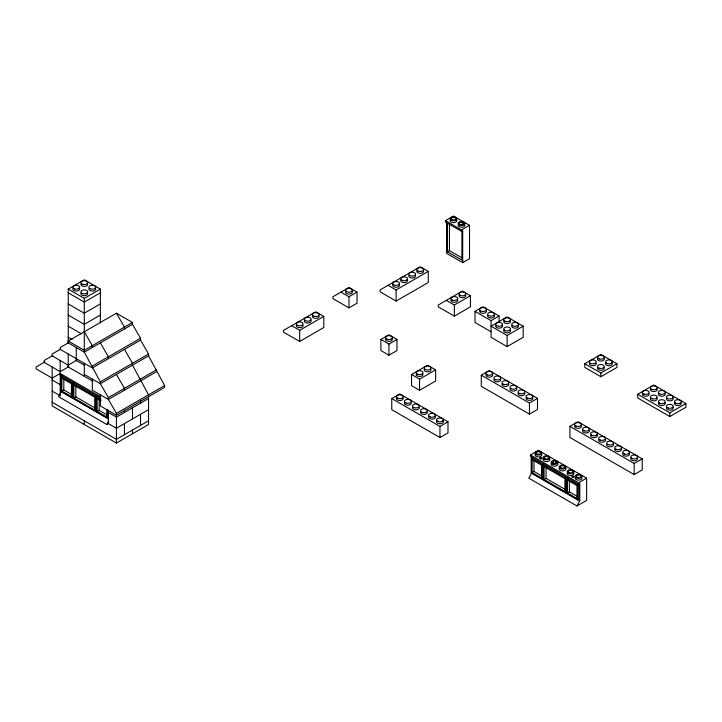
<?xml version="1.0" encoding="UTF-8"?>
<svg xmlns="http://www.w3.org/2000/svg" width="722" height="722" viewBox="0 0 722 722"><rect width="100%" height="100%" fill="white"/><g stroke="black" fill="none" stroke-linecap="round" stroke-linejoin="round"><path stroke-width="1.08" d="M52.164 367.002L52.164 405.954L116.422 443.055L116.422 413.372L108.39 399.465L108.39 397.605L100.358 383.698L100.358 381.839L84.294 352.165L68.229 342.887L68.229 289.089L84.294 279.82L100.358 289.089L100.358 322.851M84.294 332.129L84.294 298.367L68.229 289.089M61.397 391.351L58.59 396.676L106.784 424.5L108.661 423.426M106.784 424.5L108.661 420.953M531.609 456.737L531.609 472.82L528.793 478.154L576.986 505.978L579.802 500.644L579.802 483.487L578.593 484.182L578.593 482.792L530.399 454.968L530.399 456.358L578.999 484.417L578.999 499.254L577.79 499.949L566.544 493.46L566.544 478.623L567.754 477.928M84.294 298.367L100.358 289.089M100.358 292.807L84.294 302.076L68.229 292.807M100.358 303.935L84.294 313.204L68.229 303.935M100.358 315.063L84.294 324.34L68.229 315.063M68.229 342.887L68.229 341.028L116.422 313.204L132.487 322.481L132.487 324.34L140.519 338.248L140.519 340.107L148.551 354.015L148.551 355.874L164.616 385.548L164.616 387.407L116.422 415.231L100.358 405.954L100.358 394.826M68.698 342.616L60.197 347.526L60.197 349.376L52.164 354.015L52.164 355.874L68.229 365.142L76.902 360.134M52.805 355.504L44.132 360.513L44.132 362.363L60.197 371.64L68.87 366.632M44.863 361.939L36.1 367.002L36.1 368.852L52.164 378.129L60.197 373.491L100.683 396.865M132.487 322.481L84.294 350.305L68.229 341.028M132.487 324.34L84.294 352.165L84.294 331.759L92.326 345.667L92.326 347.526M73.445 397.38L72.245 398.075L61 391.577L61 376.74L62.2 376.045M92.326 366.072L140.519 338.248M140.519 340.107L92.326 367.931L60.197 349.376M61 376.74L72.245 383.229L73.445 382.534M73.048 383.698L95.539 396.676L95.539 411.522L73.048 398.535L73.048 383.698L74.249 383.003M61.803 391.116L71.442 396.676L71.442 383.698L61.803 378.129L61.803 391.116L63.807 389.952L71.523 394.411M100.358 381.839L148.551 354.015M73.852 398.075L94.735 410.132L94.735 397.145L73.852 385.088L73.852 398.075L75.855 396.91L94.844 407.876M148.551 355.874L100.358 383.698L84.294 374.42M95.539 396.676L96.739 395.981M108.787 417.776L107.587 418.471L96.342 411.982L96.342 397.145L97.542 396.45M108.39 397.605L156.584 369.781M156.584 371.64L108.39 399.465L92.326 390.187L92.326 379.059M100.999 400.764L97.145 398.535L97.145 411.522L99.149 410.358L107.506 415.186M462.703 262.627L462.703 230.625L461.502 231.32L445.438 222.051L445.438 220.661L453.47 216.022L469.535 225.291L469.535 258.684L462.703 262.627L446.647 253.35L446.647 222.457M116.422 413.372L164.616 385.548M148.551 398.535L116.422 417.081L108.39 412.442M148.551 409.663L116.422 428.218L107.659 423.155M445.438 220.661L461.502 229.93L469.535 225.291M340.937 292.121L348.97 296.76L357.002 292.121L357.002 303.249L348.97 307.888L332.905 298.61L332.905 296.76L348.97 287.482L357.002 292.121M291.643 325.694L299.675 330.333L323.772 316.416L323.772 327.544L299.675 341.461L283.611 332.183L283.611 330.333L315.74 311.778L323.772 316.416M148.551 420.791L116.422 439.346L52.164 402.244M447.45 222.927L447.45 251.77L449.454 250.615L461.981 257.853M116.422 443.055L148.551 424.5L148.551 394.826L132.487 365.142L132.487 363.292L124.455 349.376M388.093 285.298L396.116 289.937L428.245 271.391L428.245 282.519L396.116 301.065L380.061 291.796L380.061 289.937L420.213 266.752L428.245 271.391M380.9 339.448L388.932 334.809L396.965 339.448L396.965 350.576L388.932 355.215L380.9 350.576L380.9 339.448L388.932 344.087L396.965 339.448M446.322 300.37L454.355 305.009L470.419 295.74L470.419 306.868L454.355 316.137L438.29 306.868L438.29 305.009L462.387 291.101L470.419 295.74M491.059 331.768L474.995 322.49L474.995 311.363L483.027 306.724L499.092 316.001L499.092 322.68M474.995 311.363L491.059 320.64L499.092 316.001M411.531 374.51L427.595 365.233L435.628 369.872L435.628 380.999L419.563 390.277L411.531 385.638L411.531 374.51L419.563 379.149L435.628 369.872M391.766 398.58L399.798 393.941L447.992 421.765L447.992 432.902L439.96 437.532L391.766 409.708L391.766 398.58L439.96 426.404L447.992 421.765M523.188 326.2L507.124 316.931L491.059 326.2L507.124 335.477L523.188 326.2L523.188 337.336L507.124 346.605L491.059 337.336L491.059 320.64M481.285 375.187L489.317 370.548L537.502 398.373L537.502 409.5L529.47 414.139L481.285 386.315L481.285 375.187L529.47 403.011L537.502 398.373M584.82 363.735L600.875 354.457L616.94 363.735L616.94 367.444L600.875 376.713L584.82 367.444L584.82 363.735L600.875 373.003L616.94 363.735M569.92 426.359L577.952 421.72L642.201 458.822L642.201 469.95L634.169 474.589L569.92 437.487L569.92 426.359L634.169 463.461L642.201 458.822M530.399 454.968L538.432 450.329L586.625 478.154L586.625 500.418L576.986 505.978M637.707 394.266L653.771 384.997L685.9 403.544L685.9 407.253L669.836 416.531L637.707 397.975L637.707 394.266L669.836 412.822L685.9 403.544M531.202 458.217L542.448 464.706L542.448 479.543L531.202 473.054L531.202 458.217L532.412 457.522M542.448 464.706L543.657 464.011M543.251 465.176L565.741 478.154L566.951 477.459L566.951 492.296L565.741 493L543.251 480.013L543.251 465.176L544.46 464.472M532.006 472.594L541.644 478.154L541.644 465.176L532.006 459.607L532.006 472.594L534.018 471.43L541.726 475.879M544.054 479.543L564.938 491.601L564.938 478.623L544.054 466.565L544.054 479.543L546.067 478.388L565.046 489.345M578.593 482.792L586.625 478.154M566.544 478.623L577.79 485.112L578.999 484.417M567.348 493L576.986 498.559L576.986 485.572L567.348 480.013L567.348 493L569.36 491.835L576.779 496.122M447.45 251.77L461.899 260.119L461.899 230.165M532.574 473.379L535.462 475.049M537.394 476.159L539.316 477.278M541.247 478.388L573.051 496.754M574.983 497.864L579.802 500.644M68.229 326.191L81.46 333.826M68.229 337.318L72.01 339.502M75.792 360.233L84.763 365.422M67.904 366.812L92.967 381.279M60.197 374.88L100.683 398.255M96.342 397.145L101.026 399.853M52.164 379.989L60.197 384.618M97.145 411.522L106.784 417.081L106.784 409.509M63.328 392.461L86.459 405.818M88.391 406.928L98.995 413.047M100.918 414.166L108.634 418.616M52.164 391.116L59.953 395.611M116.422 313.204L124.455 327.12L124.455 328.97M100.358 342.887L108.39 356.794L108.39 358.653M116.422 374.42L124.455 388.337L124.455 390.187M669.836 412.822L669.836 416.531M634.169 463.461L634.169 474.589M600.875 373.003L600.875 376.713M577.79 485.112L577.79 499.949M569.36 481.014L569.36 491.835M565.741 478.154L565.741 493M546.067 466.484L546.067 478.388M534.018 460.609L534.018 471.43M529.47 403.011L529.47 414.139M507.124 335.477L507.124 346.605M461.502 229.93L461.502 231.32M454.355 305.009L454.355 316.137M449.454 223.982L449.454 250.615M439.96 426.404L439.96 437.532M419.563 379.149L419.563 390.277M396.116 289.937L396.116 301.065M388.932 344.087L388.932 355.215M348.97 296.76L348.97 307.888M299.675 330.333L299.675 341.461M140.519 399.835L140.519 403.174M140.519 414.302L140.519 425.429M132.487 407.813L132.487 418.94M132.487 430.068L132.487 433.778M124.455 410.222L124.455 412.442M124.455 423.579L124.455 434.707M108.39 410.222L108.39 423.579M107.587 409.997L107.587 418.471M99.149 398.454L99.149 410.358M84.294 363.292L84.294 376.279M84.294 420.791L84.294 424.5M76.261 347.526L76.261 360.513M75.855 386.089L75.855 396.91M72.245 383.229L72.245 398.075M68.229 354.015L68.229 367.002M63.807 379.131L63.807 389.952M61.397 375.26L61.397 377.407M60.197 360.513L60.197 395.755M494.353 315.496A3.411 1.967 0 0 1 491.059 317.969A3.411 1.967 0 0 1 487.765 315.496M486.321 310.857A3.411 1.967 0 0 1 483.027 313.33A3.411 1.967 0 0 1 479.733 310.857M318.691 315.433A3.411 1.967 0 0 1 315.74 318.384A3.411 1.967 0 0 1 312.788 315.433M310.659 320.072A3.411 1.967 0 0 1 308.15 323.005A3.411 1.967 0 0 1 304.413 320.541M302.96 325.18A3.411 1.967 0 0 1 299.675 327.662A3.411 1.967 0 0 1 296.381 325.18M465.338 294.757A3.411 1.967 0 0 1 462.387 297.708A3.411 1.967 0 0 1 459.436 294.757M457.306 299.386A3.411 1.967 0 0 1 454.355 302.337A3.411 1.967 0 0 1 451.403 299.386M79.212 288.105A3.411 1.967 0 0 1 76.261 291.056A3.411 1.967 0 0 1 73.31 288.105M95.62 288.583A3.411 1.967 0 0 1 92.326 291.056A3.411 1.967 0 0 1 89.032 288.583M87.245 283.475A3.411 1.967 0 0 1 84.294 286.426A3.411 1.967 0 0 1 81.342 283.475M87.245 292.744A3.411 1.967 0 0 1 84.294 295.695A3.411 1.967 0 0 1 81.342 292.744M351.921 291.137A3.411 1.967 0 0 1 348.97 294.089A3.411 1.967 0 0 1 346.018 291.137M456.764 220.147A3.411 1.967 0 0 1 453.47 222.629A3.411 1.967 0 0 1 450.176 220.147M464.454 224.307A3.411 1.967 0 0 1 461.945 227.25A3.411 1.967 0 0 1 458.208 224.786M462.387 223.396A3.411 1.967 0 0 1 463.208 223.594M459.932 224.858A2.211 1.282 0 0 1 460.925 224.524M462.612 224.65A2.211 1.282 0 0 1 463.073 224.858M442.911 420.782A3.411 1.967 0 0 1 439.96 423.733A3.411 1.967 0 0 1 437.009 420.782M434.879 416.143A3.411 1.967 0 0 1 431.927 419.094A3.411 1.967 0 0 1 428.976 416.143M427.189 411.982A3.411 1.967 0 0 1 423.895 414.464A3.411 1.967 0 0 1 420.61 411.982M402.75 397.596A3.411 1.967 0 0 1 399.798 400.548A3.411 1.967 0 0 1 396.847 397.596M411.125 402.714A3.411 1.967 0 0 1 407.831 405.186A3.411 1.967 0 0 1 404.546 402.714M419.157 407.343A3.411 1.967 0 0 1 415.863 409.825A3.411 1.967 0 0 1 412.578 407.343M399.067 284.315A3.411 1.967 0 0 1 396.116 287.266A3.411 1.967 0 0 1 393.165 284.315M407.1 279.685A3.411 1.967 0 0 1 404.149 282.636A3.411 1.967 0 0 1 401.197 279.685M423.507 270.876A3.411 1.967 0 0 1 420.213 273.358A3.411 1.967 0 0 1 416.928 270.876M415.475 275.515A3.411 1.967 0 0 1 412.181 277.997A3.411 1.967 0 0 1 408.896 275.515M596.137 363.22A3.411 1.967 0 0 1 592.843 365.702A3.411 1.967 0 0 1 589.558 363.22M611.859 362.751A3.411 1.967 0 0 1 608.908 365.702A3.411 1.967 0 0 1 605.957 362.751M603.827 358.112A3.411 1.967 0 0 1 600.875 361.063A3.411 1.967 0 0 1 597.924 358.112M603.827 367.39A3.411 1.967 0 0 1 600.875 370.341A3.411 1.967 0 0 1 597.924 367.39M510.075 329.855A3.411 1.967 0 0 1 507.124 332.806A3.411 1.967 0 0 1 504.173 329.855M502.043 325.216A3.411 1.967 0 0 1 499.092 328.167A3.411 1.967 0 0 1 496.14 325.216M518.107 325.216A3.411 1.967 0 0 1 515.156 328.167A3.411 1.967 0 0 1 512.205 325.216M510.075 320.586A3.411 1.967 0 0 1 507.124 323.537A3.411 1.967 0 0 1 504.173 320.586M532.421 397.389A3.411 1.967 0 0 1 529.47 400.34A3.411 1.967 0 0 1 526.519 397.389M524.398 392.75A3.411 1.967 0 0 1 521.889 395.683A3.411 1.967 0 0 1 518.152 393.228M516.699 388.589A3.411 1.967 0 0 1 513.414 391.062A3.411 1.967 0 0 1 510.12 388.589M492.269 374.204A3.411 1.967 0 0 1 489.317 377.155A3.411 1.967 0 0 1 486.366 374.204M500.635 379.312A3.411 1.967 0 0 1 497.35 381.794A3.411 1.967 0 0 1 494.056 379.312M508.667 383.951A3.411 1.967 0 0 1 505.382 386.432A3.411 1.967 0 0 1 502.088 383.951M391.884 338.465A3.411 1.967 0 0 1 388.932 341.416A3.411 1.967 0 0 1 385.981 338.465M557.79 463.732A3.411 1.967 0 0 1 554.496 466.213A3.411 1.967 0 0 1 551.211 463.732M552.79 462.54A3.411 1.967 0 0 1 553.621 462.342M555.38 462.342A3.411 1.967 0 0 1 556.202 462.54M565.822 468.37A3.411 1.967 0 0 1 562.528 470.852A3.411 1.967 0 0 1 559.243 468.37M581.544 477.17A3.411 1.967 0 0 1 578.593 480.121A3.411 1.967 0 0 1 575.642 477.17M573.512 472.531A3.411 1.967 0 0 1 570.561 475.482A3.411 1.967 0 0 1 567.609 472.531M541.383 453.985A3.411 1.967 0 0 1 538.432 456.936A3.411 1.967 0 0 1 535.48 453.985M549.758 459.093A3.411 1.967 0 0 1 546.464 461.575A3.411 1.967 0 0 1 543.179 459.093M588.935 430.014A3.411 1.967 0 0 1 585.984 432.965A3.411 1.967 0 0 1 583.033 430.014M580.903 425.375A3.411 1.967 0 0 1 577.952 428.327A3.411 1.967 0 0 1 575.001 425.375M596.968 434.653A3.411 1.967 0 0 1 594.016 437.604A3.411 1.967 0 0 1 591.065 434.653M605.334 439.761A3.411 1.967 0 0 1 602.049 442.234A3.411 1.967 0 0 1 598.755 439.761M629.088 453.199A3.411 1.967 0 0 1 626.136 456.151A3.411 1.967 0 0 1 623.185 453.199M621.398 449.039A3.411 1.967 0 0 1 618.113 451.512A3.411 1.967 0 0 1 614.819 449.039M613.366 444.4A3.411 1.967 0 0 1 610.081 446.873A3.411 1.967 0 0 1 606.787 444.4M637.12 457.838A3.411 1.967 0 0 1 634.169 460.789A3.411 1.967 0 0 1 631.218 457.838M430.547 368.888A3.411 1.967 0 0 1 427.595 371.839A3.411 1.967 0 0 1 424.644 368.888M422.857 374.005A3.411 1.967 0 0 1 419.563 376.478A3.411 1.967 0 0 1 416.278 374.005M656.722 388.644A3.411 1.967 0 0 1 653.771 391.595A3.411 1.967 0 0 1 650.82 388.644M664.754 393.282A3.411 1.967 0 0 1 661.803 396.234A3.411 1.967 0 0 1 658.852 393.282M672.787 397.921A3.411 1.967 0 0 1 669.836 400.872A3.411 1.967 0 0 1 666.884 397.921M681.162 403.038A3.411 1.967 0 0 1 677.868 405.511A3.411 1.967 0 0 1 674.574 403.038M664.754 402.56A3.411 1.967 0 0 1 661.803 405.511A3.411 1.967 0 0 1 658.852 402.56M672.787 407.199A3.411 1.967 0 0 1 669.836 410.15A3.411 1.967 0 0 1 666.884 407.199M656.722 397.921A3.411 1.967 0 0 1 653.771 400.872A3.411 1.967 0 0 1 650.82 397.921M648.69 393.282A3.411 1.967 0 0 1 645.739 396.234A3.411 1.967 0 0 1 642.788 393.282M480.617 310.902A3.411 1.967 0 0 0 486.321 310.018A3.411 1.967 0 0 0 482.143 307.608A3.411 1.967 0 0 0 480.617 310.902M488.65 315.541A3.411 1.967 0 0 0 494.353 314.657A3.411 1.967 0 0 0 490.175 312.247A3.411 1.967 0 0 0 488.65 315.541M313.33 315.956A3.411 1.967 0 0 0 319.025 315.072A3.411 1.967 0 0 0 314.855 312.662A3.411 1.967 0 0 0 313.33 315.956M305.298 320.595A3.411 1.967 0 0 0 310.992 319.711A3.411 1.967 0 0 0 306.823 317.301A3.411 1.967 0 0 0 305.298 320.595M297.265 325.225A3.411 1.967 0 0 0 302.96 324.349A3.411 1.967 0 0 0 298.791 321.94A3.411 1.967 0 0 0 297.265 325.225M459.977 295.271A3.411 1.967 0 0 0 465.681 294.386A3.411 1.967 0 0 0 461.502 291.977A3.411 1.967 0 0 0 459.977 295.271M451.945 299.91A3.411 1.967 0 0 0 457.649 299.025A3.411 1.967 0 0 0 453.47 296.616A3.411 1.967 0 0 0 451.945 299.91M74.556 288.944A3.411 1.967 0 0 0 79.673 287.239A3.411 1.967 0 0 0 74.556 285.533A3.411 1.967 0 0 0 74.556 288.944M89.916 288.629A3.411 1.967 0 0 0 95.62 287.744A3.411 1.967 0 0 0 91.441 285.334A3.411 1.967 0 0 0 89.916 288.629M82.588 284.306A3.411 1.967 0 0 0 87.705 282.6A3.411 1.967 0 0 0 82.588 280.894A3.411 1.967 0 0 0 82.588 284.306M82.588 293.583A3.411 1.967 0 0 0 87.705 291.878A3.411 1.967 0 0 0 82.588 290.172A3.411 1.967 0 0 0 82.588 293.583M346.56 291.652A3.411 1.967 0 0 0 352.264 290.776A3.411 1.967 0 0 0 348.094 288.367A3.411 1.967 0 0 0 346.56 291.652M451.06 220.192A3.411 1.967 0 0 0 456.764 219.308A3.411 1.967 0 0 0 452.586 216.898A3.411 1.967 0 0 0 451.06 220.192M459.093 224.831A3.411 1.967 0 0 0 464.797 223.946A3.411 1.967 0 0 0 460.618 221.537A3.411 1.967 0 0 0 459.093 224.831M459.932 224.343A2.211 1.282 0 0 0 463.641 223.775A2.211 1.282 0 0 0 460.925 222.205A2.211 1.282 0 0 0 459.932 224.343M452.36 219.912A2.211 1.282 0 0 0 455.681 218.802A2.211 1.282 0 0 0 452.36 217.692A2.211 1.282 0 0 0 452.36 219.912M438.263 421.621A3.411 1.967 0 0 0 443.371 419.915A3.411 1.967 0 0 0 438.263 418.209A3.411 1.967 0 0 0 438.263 421.621M430.231 416.982A3.411 1.967 0 0 0 435.339 415.276A3.411 1.967 0 0 0 430.231 413.571A3.411 1.967 0 0 0 430.231 416.982M422.199 412.343A3.411 1.967 0 0 0 427.307 410.637A3.411 1.967 0 0 0 422.199 408.932A3.411 1.967 0 0 0 422.199 412.343M414.166 407.704A3.411 1.967 0 0 0 419.274 405.999A3.411 1.967 0 0 0 414.166 404.293A3.411 1.967 0 0 0 414.166 407.704M397.389 398.12A3.411 1.967 0 0 0 403.093 397.235A3.411 1.967 0 0 0 398.923 394.826A3.411 1.967 0 0 0 397.389 398.12M406.134 403.066A3.411 1.967 0 0 0 411.242 401.36A3.411 1.967 0 0 0 406.134 399.663A3.411 1.967 0 0 0 406.134 403.066M393.707 284.838A3.411 1.967 0 0 0 399.41 283.954A3.411 1.967 0 0 0 395.241 281.544A3.411 1.967 0 0 0 393.707 284.838M401.739 280.199A3.411 1.967 0 0 0 407.443 279.315A3.411 1.967 0 0 0 403.273 276.905A3.411 1.967 0 0 0 401.739 280.199M409.771 275.56A3.411 1.967 0 0 0 415.475 274.685A3.411 1.967 0 0 0 411.305 272.275A3.411 1.967 0 0 0 409.771 275.56M417.803 270.93A3.411 1.967 0 0 0 423.507 270.046A3.411 1.967 0 0 0 419.338 267.636A3.411 1.967 0 0 0 417.803 270.93M591.147 363.581A3.411 1.967 0 0 0 596.255 361.875A3.411 1.967 0 0 0 591.147 360.17A3.411 1.967 0 0 0 591.147 363.581M606.498 363.265A3.411 1.967 0 0 0 612.202 362.39A3.411 1.967 0 0 0 608.032 359.98A3.411 1.967 0 0 0 606.498 363.265M599.179 358.942A3.411 1.967 0 0 0 604.287 357.237A3.411 1.967 0 0 0 599.179 355.54A3.411 1.967 0 0 0 599.179 358.942M599.179 368.22A3.411 1.967 0 0 0 604.287 366.514A3.411 1.967 0 0 0 599.179 364.809A3.411 1.967 0 0 0 599.179 368.22M496.682 325.739A3.411 1.967 0 0 0 502.386 324.855A3.411 1.967 0 0 0 498.207 322.445A3.411 1.967 0 0 0 496.682 325.739M504.714 330.378A3.411 1.967 0 0 0 510.418 329.494A3.411 1.967 0 0 0 506.239 327.084A3.411 1.967 0 0 0 504.714 330.378M504.714 321.1A3.411 1.967 0 0 0 510.418 320.216A3.411 1.967 0 0 0 506.239 317.806A3.411 1.967 0 0 0 504.714 321.1M512.746 325.739A3.411 1.967 0 0 0 518.45 324.855A3.411 1.967 0 0 0 514.272 322.445A3.411 1.967 0 0 0 512.746 325.739M527.06 397.912A3.411 1.967 0 0 0 532.764 397.028A3.411 1.967 0 0 0 528.594 394.618A3.411 1.967 0 0 0 527.06 397.912M519.741 393.58A3.411 1.967 0 0 0 524.849 391.884A3.411 1.967 0 0 0 519.741 390.178A3.411 1.967 0 0 0 519.741 393.58M511.005 388.635A3.411 1.967 0 0 0 516.699 387.75A3.411 1.967 0 0 0 512.53 385.34A3.411 1.967 0 0 0 511.005 388.635M503.676 384.312A3.411 1.967 0 0 0 508.784 382.606A3.411 1.967 0 0 0 503.676 380.9A3.411 1.967 0 0 0 503.676 384.312M487.612 375.034A3.411 1.967 0 0 0 492.72 373.328A3.411 1.967 0 0 0 487.612 371.631A3.411 1.967 0 0 0 487.612 375.034M495.644 379.673A3.411 1.967 0 0 0 500.752 377.967A3.411 1.967 0 0 0 495.644 376.261A3.411 1.967 0 0 0 495.644 379.673M387.227 339.295A3.411 1.967 0 0 0 392.344 337.598A3.411 1.967 0 0 0 387.227 335.892A3.411 1.967 0 0 0 387.227 339.295M552.79 464.093A3.411 1.967 0 0 0 557.907 462.387A3.411 1.967 0 0 0 552.79 460.681A3.411 1.967 0 0 0 552.79 464.093M560.823 468.731A3.411 1.967 0 0 0 565.94 467.026A3.411 1.967 0 0 0 560.823 465.32A3.411 1.967 0 0 0 560.823 468.731M536.735 454.815A3.411 1.967 0 0 0 541.843 453.118A3.411 1.967 0 0 0 536.735 451.412A3.411 1.967 0 0 0 536.735 454.815M561.427 468.136A2.211 1.282 0 0 0 564.748 467.026A2.211 1.282 0 0 0 561.427 465.916A2.211 1.282 0 0 0 561.427 468.136M572.402 477.332A1.137 0.659 0 0 0 574.107 476.764A1.137 0.659 0 0 0 572.402 476.195A1.137 0.659 0 0 0 572.402 477.332M540.273 458.786A1.137 0.659 0 0 0 541.978 458.217A1.137 0.659 0 0 0 540.273 457.649A1.137 0.659 0 0 0 540.273 458.786M568.855 473.37A3.411 1.967 0 0 0 573.972 471.665A3.411 1.967 0 0 0 568.855 469.959A3.411 1.967 0 0 0 568.855 473.37M576.887 478A3.411 1.967 0 0 0 582.004 476.303A3.411 1.967 0 0 0 576.887 474.598A3.411 1.967 0 0 0 576.887 478M577.492 477.404A2.211 1.282 0 0 0 580.813 476.303A2.211 1.282 0 0 0 577.492 475.193A2.211 1.282 0 0 0 577.492 477.404M569.459 472.775A2.211 1.282 0 0 0 572.781 471.665A2.211 1.282 0 0 0 569.459 470.554A2.211 1.282 0 0 0 569.459 472.775M553.395 463.497A2.211 1.282 0 0 0 556.716 462.387A2.211 1.282 0 0 0 553.395 461.277A2.211 1.282 0 0 0 553.395 463.497M537.33 454.219A2.211 1.282 0 0 0 540.652 453.118A2.211 1.282 0 0 0 537.33 452.008A2.211 1.282 0 0 0 537.33 454.219M544.054 459.147A3.411 1.967 0 0 0 549.758 458.262A3.411 1.967 0 0 0 545.588 455.853A3.411 1.967 0 0 0 544.054 459.147M544.902 458.66A2.211 1.282 0 0 0 548.603 458.082A2.211 1.282 0 0 0 545.895 456.521A2.211 1.282 0 0 0 544.902 458.66M576.246 426.206A3.411 1.967 0 0 0 581.354 424.5A3.411 1.967 0 0 0 576.246 422.803A3.411 1.967 0 0 0 576.246 426.206M584.279 430.844A3.411 1.967 0 0 0 589.387 429.139A3.411 1.967 0 0 0 584.279 427.433A3.411 1.967 0 0 0 584.279 430.844M600.343 440.122A3.411 1.967 0 0 0 605.451 438.416A3.411 1.967 0 0 0 600.343 436.711A3.411 1.967 0 0 0 600.343 440.122M632.472 458.669A3.411 1.967 0 0 0 637.58 456.963A3.411 1.967 0 0 0 632.472 455.257A3.411 1.967 0 0 0 632.472 458.669M592.311 435.483A3.411 1.967 0 0 0 597.419 433.778A3.411 1.967 0 0 0 592.311 432.072A3.411 1.967 0 0 0 592.311 435.483M624.44 454.03A3.411 1.967 0 0 0 629.548 452.324A3.411 1.967 0 0 0 624.44 450.627A3.411 1.967 0 0 0 624.44 454.03M616.408 449.391A3.411 1.967 0 0 0 621.516 447.694A3.411 1.967 0 0 0 616.408 445.988A3.411 1.967 0 0 0 616.408 449.391M607.671 444.445A3.411 1.967 0 0 0 613.366 443.561A3.411 1.967 0 0 0 609.197 441.151A3.411 1.967 0 0 0 607.671 444.445M417.154 374.05A3.411 1.967 0 0 0 422.857 373.166A3.411 1.967 0 0 0 418.688 370.756A3.411 1.967 0 0 0 417.154 374.05M425.186 369.411A3.411 1.967 0 0 0 430.89 368.527A3.411 1.967 0 0 0 426.72 366.117A3.411 1.967 0 0 0 425.186 369.411M652.065 389.483A3.411 1.967 0 0 0 657.182 387.777A3.411 1.967 0 0 0 652.065 386.071A3.411 1.967 0 0 0 652.065 389.483M675.458 403.084A3.411 1.967 0 0 0 681.162 402.199A3.411 1.967 0 0 0 676.983 399.789A3.411 1.967 0 0 0 675.458 403.084M659.394 393.806A3.411 1.967 0 0 0 665.097 392.921A3.411 1.967 0 0 0 660.919 390.512A3.411 1.967 0 0 0 659.394 393.806M667.426 398.445A3.411 1.967 0 0 0 673.13 397.56A3.411 1.967 0 0 0 668.951 395.151A3.411 1.967 0 0 0 667.426 398.445M668.13 408.029A3.411 1.967 0 0 0 673.247 406.324A3.411 1.967 0 0 0 668.13 404.618A3.411 1.967 0 0 0 668.13 408.029M659.394 403.084A3.411 1.967 0 0 0 665.097 402.199A3.411 1.967 0 0 0 660.919 399.789A3.411 1.967 0 0 0 659.394 403.084M652.065 398.752A3.411 1.967 0 0 0 657.182 397.055A3.411 1.967 0 0 0 652.065 395.349A3.411 1.967 0 0 0 652.065 398.752M644.033 394.122A3.411 1.967 0 0 0 649.15 392.416A3.411 1.967 0 0 0 644.033 390.71A3.411 1.967 0 0 0 644.033 394.122"/></g></svg>
